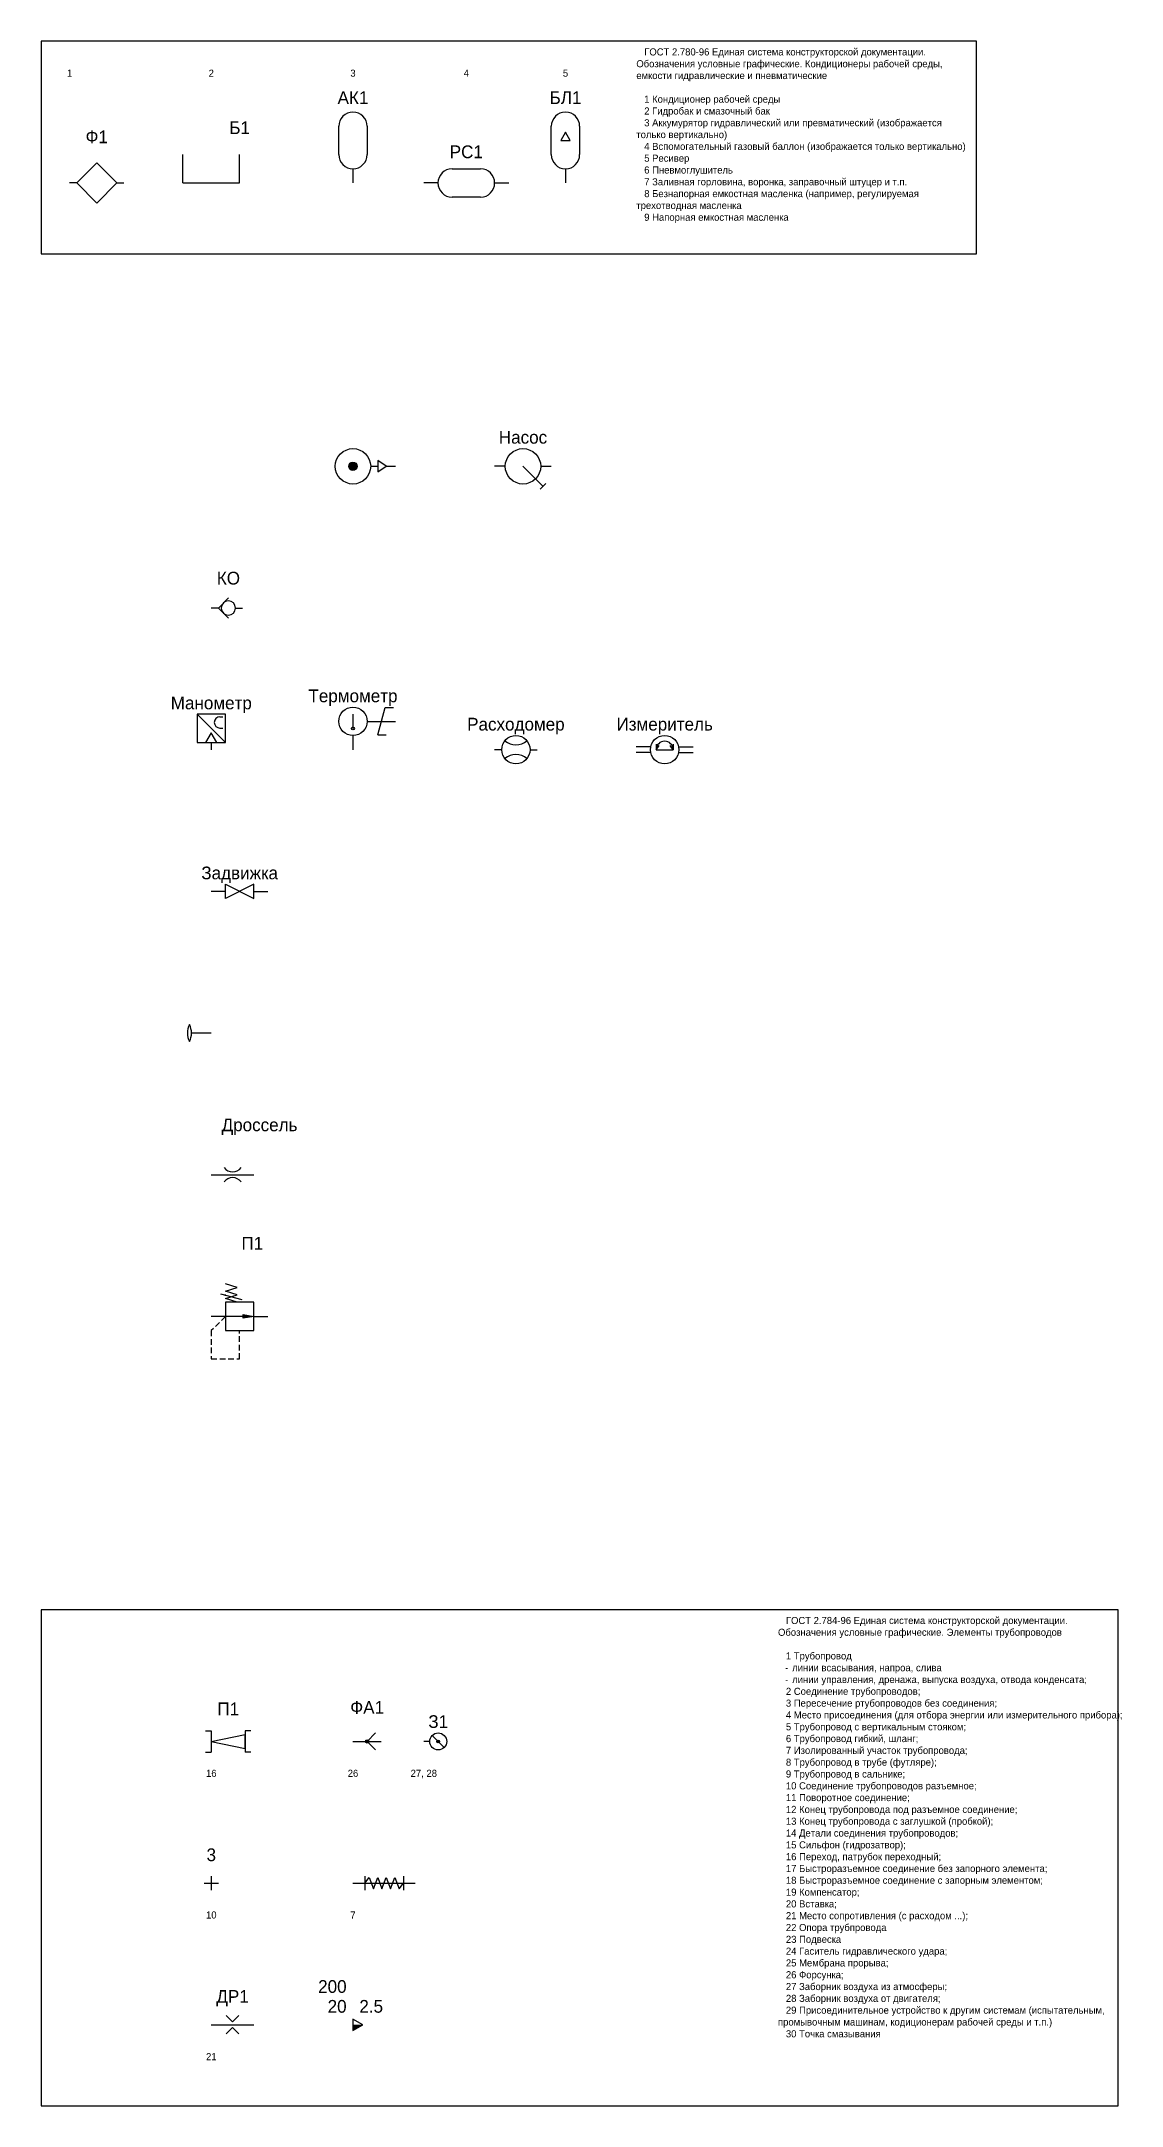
# Model space of a CAD drawing. Header units: millimetres. Extents: x -10 to 371, y -229 to 500.
import ezdxf
from ezdxf.enums import TextEntityAlignment as Align

# ---------------------------------------------------------------- set-up
doc = ezdxf.new("R2010")
doc.units = ezdxf.units.MM
doc.linetypes.add('HIDDEN', pattern=[6, 4, -2])
doc.linetypes.add('K5LT_BASIC', pattern=[0])
doc.layers.get('0').update_dxf_attribs({"color": 3})
doc.layers.add('Подписи', color=4, linetype='Continuous')
doc.styles.add('t', font='es_win.shx', dxfattribs={"bigfont": 'my_b_f.shx'})

# ---------------------------------------------------------------- blocks, each defined once
blk = doc.blocks.new('*U41')
at = {"color": 0, "linetype": 'K5LT_BASIC'}
blk.add_line((0, 0), (15, 0), dxfattribs=at)
for centre, start, end in [((7.5, 4.75), 216.8699, 323.1301), ((7.5, -4.75), 36.8699, 143.1301)]:
    blk.add_arc(centre, 3.75, start, end, dxfattribs=at)
at = {"layer": 'Подписи', "style": 't', "flags": 1}
for tag, p in [('ПРИМЕЧАНИЕ', (17.03, 31.59)), ('НАИМЕНОВАНИЕ', (17.03, 24.59))]:
    blk.add_attdef(tag, text='', height=4.5, dxfattribs=at).set_placement(p, align=Align.MIDDLE_CENTER)
at = {"layer": 'Подписи', "style": 't'}
blk.add_attdef('ОБОЗНАЧЕНИЕ', text='', height=4.5, dxfattribs=at).set_placement((17.03, 17.59), align=Align.MIDDLE_CENTER)
blk = doc.blocks.new('*U22')
at = {"color": 0, "linetype": 'K5LT_BASIC'}
for p, q in [((8.73, 5.2), (11.31, 14.86)), ((11.31, 14.86), (14.31, 14.86)), ((0, 12.49), (0, 7.51)), ((5, 10), (15, 10)), ((0, 5), (0, 0)), ((8.73, 5.2), (11.73, 5.2))]:
    blk.add_line(p, q, dxfattribs=at)
for centre, radius in [((0, 10), 5), ((0, 7.51), 0.498)]:
    blk.add_circle(centre, radius, dxfattribs=at)
at = {"color": 0, "linetype": 'K5LT_BASIC', "style": 't', "flags": 1}
for tag, p in [('ПРИМЕЧАНИЕ', (0, 33)), ('НАИМЕНОВАНИЕ', (0, 26))]:
    blk.add_attdef(tag, text='', height=4.5, dxfattribs=at).set_placement(p, align=Align.MIDDLE_CENTER)
at = {"color": 0, "linetype": 'K5LT_BASIC', "style": 't'}
blk.add_attdef('ОБОЗНАЧЕНИЕ', text='', height=4.5, dxfattribs=at).set_placement((0, 19), align=Align.MIDDLE_CENTER)
blk = doc.blocks.new('*U27')
at = {"color": 0, "linetype": 'K5LT_BASIC'}
for p, q in [((2.5, 0), (0, 0)), ((12.5, 0), (15, 0))]:
    blk.add_line(p, q, dxfattribs=at)
blk.add_circle((7.5, 0), 5, dxfattribs=at)
for centre, start, end in [((7.5, 7.8), 230.12905, 309.87095), ((7.5, -7.8), 50.12905, 129.87095)]:
    blk.add_arc(centre, 6.06, start, end, dxfattribs=at)
at = {"layer": 'Подписи', "color": 0, "style": 't', "flags": 1}
for tag, p in [('ПРИМЕЧАНИЕ', (7.5, 23)), ('НАИМЕНОВАНИЕ', (7.5, 16))]:
    blk.add_attdef(tag, text='', height=4.5, dxfattribs=at).set_placement(p, align=Align.MIDDLE_CENTER)
at = {"layer": 'Подписи', "color": 0, "style": 't'}
blk.add_attdef('ОБОЗНАЧЕНИЕ', text='', height=4.5, dxfattribs=at).set_placement((7.5, 9), align=Align.MIDDLE_CENTER)
blk = doc.blocks.new('*U28')
at = {"color": 0, "linetype": 'K5LT_BASIC'}
for p, q in [((5.1, 1), (0, 1)), ((7.01, 1.99), (7.01, 0)), ((7.01, 0), (8.07, 1.47)), ((12.99, 0), (11.93, 1.47)), ((12.99, 1.99), (12.99, 0)), ((14.9, 1), (20, 1)), ((5.1, -1), (0, -1)), ((7.01, 0), (12.99, 0)), ((14.9, -1), (20, -1))]:
    blk.add_line(p, q, dxfattribs=at)
blk.add_circle((10, 0), 5, dxfattribs=at)
blk.add_arc((10, 0), 2.99, 0, 180, dxfattribs=at)
at = {"layer": 'Подписи', "style": 't', "flags": 1}
for tag, p in [('ПРИМЕЧАНИЕ', (10, 23)), ('НАИМЕНОВАНИЕ', (10, 16))]:
    blk.add_attdef(tag, text='', height=4.5, dxfattribs=at).set_placement(p, align=Align.MIDDLE_CENTER)
at = {"layer": 'Подписи', "style": 't'}
blk.add_attdef('ОБОЗНАЧЕНИЕ', text='', height=4.5, dxfattribs=at).set_placement((10, 9), align=Align.MIDDLE_CENTER)
blk = doc.blocks.new('*U24')
at = {"color": 0, "linetype": 'K5LT_BASIC'}
blk.add_line((0, 0), (-7, 0), dxfattribs=at)
for centre, start, end in [((-1.71, 0), 153.43495, 206.56505), ((-13.71, 0), 333.43495, 26.56505)]:
    blk.add_arc(centre, 6.71, start, end, dxfattribs=at)
blk = doc.blocks.new('*U35')
at = {"color": 0, "linetype": 'ByBlock'}
for p, q in [((2.5, 0), (0, 0)), ((2.5, 0), (9.57, 7.07)), ((9.57, -7.07), (2.5, 0)), ((9.57, 7.07), (16.64, 0)), ((16.64, 0), (9.57, -7.07)), ((16.64, 0), (19.14, 0))]:
    blk.add_line(p, q, dxfattribs=at)
at = {"layer": 'Подписи', "style": 't', "flags": 1}
for tag, p in [('ПРИМЕЧАНИЕ', (9.57, 34.28)), ('НАИМЕНОВАНИЕ', (9.57, 25.28))]:
    blk.add_attdef(tag, text='', height=4.5, dxfattribs=at).set_placement(p, align=Align.MIDDLE_CENTER)
at = {"layer": 'Подписи', "style": 't'}
blk.add_attdef('ОБОЗНАЧЕНИЕ', text='', height=4.5, dxfattribs=at).set_placement((9.57, 16.28), align=Align.MIDDLE_CENTER)
blk = doc.blocks.new('*U32')
at = {"color": 0, "linetype": 'ByBlock'}
for p, q in [((9.09, 10.14), (5, 11.43)), ((5, 8.86), (9.09, 10.14)), ((9.09, 7.57), (5, 8.86)), ((5, 6.29), (9.09, 7.57)), ((9.09, 5), (5, 6.29)), ((15, 0), (20, 0))]:
    blk.add_line(p, q, dxfattribs=at)
at = {"color": 0, "linetype": 'HIDDEN', "ltscale": 0.5}
for p, q in [((5, 0), (0, -5)), ((0, -5), (0, -15)), ((0, -15), (10, -15))]:
    blk.add_line(p, q, dxfattribs=at)
at = {"linetype": 'ByBlock'}
for p, q in [((11.25, -0.62), (11.25, 0.62)), ((11.25, 0.62), (15, 0)), ((15, 0), (11.25, -0.62))]:
    blk.add_line(p, q, dxfattribs=at)
at = {"color": 7, "linetype": 'HIDDEN', "ltscale": 0.5}
blk.add_line((10, -15), (10, -5), dxfattribs=at)
at = {"color": 0, "linetype": 'ByBlock'}
for points in [[(3.27, 7.94), (10.82, 5.92)], [(12.14, 0), (5, 0), (0, 0)]]:
    blk.add_lwpolyline(points, dxfattribs=at)
blk.add_lwpolyline([(15, -5), (15, 5), (5, 5), (5, -5)], close=True, dxfattribs=at)
for points in [[(5.07, 7.12), (3.27, 7.94), (5.24, 7.75)], [(11.25, 0.62), (15, 0), (11.25, -0.62)]]:
    blk.add_solid(points, dxfattribs=at)
at = {"layer": 'Подписи', "style": 't', "flags": 1}
for tag, p in [('ПРИМЕЧАНИЕ', (14.48, 43.76)), ('НАИМЕНОВАНИЕ', (14.48, 34.76))]:
    blk.add_attdef(tag, text='', height=4.5, rotation=360, dxfattribs=at).set_placement(p, align=Align.MIDDLE_CENTER)
at = {"layer": 'Подписи', "style": 't'}
blk.add_attdef('ОБОЗНАЧЕНИЕ', text='', height=4.5, rotation=360, dxfattribs=at).set_placement((14.48, 25.76), align=Align.MIDDLE_CENTER)
blk = doc.blocks.new('*U26')
at = {"color": 0, "linetype": 'K5LT_BASIC'}
for p, q in [((5, 2.5), (-5, 12.5)), ((3.06, 11.62), (4.06, 11.62)), ((3.06, 7.62), (4.06, 7.62)), ((0, 5.96), (-2, 2.5)), ((2, 2.5), (0, 5.96)), ((0, 2.5), (0, 0))]:
    blk.add_line(p, q, dxfattribs=at)
blk.add_lwpolyline([(5, 2.5), (5, 12.5), (-5, 12.5), (-5, 2.5)], close=True, dxfattribs=at)
blk.add_arc((3.06, 9.62), 2, 90, 270, dxfattribs=at)
at = {"layer": 'Подписи', "color": 0, "style": 't', "flags": 1}
for tag, p in [('ПРИМЕЧАНИЕ', (0, 30.5)), ('НАИМЕНОВАНИЕ', (0, 23.5))]:
    blk.add_attdef(tag, text='', height=4.5, dxfattribs=at).set_placement(p, align=Align.MIDDLE_CENTER)
at = {"layer": 'Подписи', "color": 0, "style": 't'}
blk.add_attdef('ОБОЗНАЧЕНИЕ', text='', height=4.5, dxfattribs=at).set_placement((0, 16.5), align=Align.MIDDLE_CENTER)
blk = doc.blocks.new('*U29')
h = blk.add_hatch(color=0)
h.dxf.hatch_style = 1
h.paths.add_polyline_path([(3.46, 0), (0, 0), (0, -2)])
at = {"color": 0, "linetype": 'K5LT_BASIC'}
for p, q in [((0, 2), (0, -2)), ((3.46, 0), (0, 2)), ((0, -2), (3.46, 0))]:
    blk.add_line(p, q, dxfattribs=at)
at = {"layer": 'Подписи', "style": 't'}
for tag, p in [('XN', (-2.25, 20.5)), ('TN', (-2.25, 13.5)), ('DN', (-2.25, 6.5)), ('LIQUID_GAS', (-2.25, -6.5))]:
    blk.add_attdef(tag, text='', height=4.5, dxfattribs=at).set_placement(p, align=Align.MIDDLE_RIGHT)
for tag, p in [('WN', (2.25, 20.5)), ('GN', (2.25, 13.5)), ('PN', (2.25, 6.5)), ('LIQUID_LIQ', (2.25, -6.5))]:
    blk.add_attdef(tag, text='', height=4.5, dxfattribs=at).set_placement(p, align=Align.MIDDLE_LEFT)
blk = doc.blocks.new('*U23')
at = {"color": 0, "linetype": 'K5LT_BASIC'}
for p, q in [((2.5, 0), (0, 0)), ((2.5, 0), (6.04, 3.54)), ((8.54, 0), (11.04, 0)), ((6.04, -3.54), (2.5, 0))]:
    blk.add_line(p, q, dxfattribs=at)
for start, end in [(90, 270), (270, 90)]:
    blk.add_arc((6.04, 0), 2.5, start, end, dxfattribs=at)
at = {"layer": 'Подписи', "color": 0, "style": 't', "flags": 1}
for tag, p in [('ПРИМЕЧАНИЕ', (6.04, 24.54)), ('НАИМЕНОВАНИЕ', (6.04, 17.54))]:
    blk.add_attdef(tag, text='', height=4.5, dxfattribs=at).set_placement(p, align=Align.MIDDLE_CENTER)
at = {"layer": 'Подписи', "color": 0, "style": 't'}
blk.add_attdef('ОБОЗНАЧЕНИЕ', text='', height=4.5, dxfattribs=at).set_placement((6.04, 10.54), align=Align.MIDDLE_CENTER)
blk = doc.blocks.new('*U31')
at = {"linetype": 'K5LT_BASIC'}
h = blk.add_hatch(color=0, dxfattribs=at)
h.dxf.hatch_style = 1
h.paths.add_polyline_path([(1.5, 0, 1), (-1.5, 0, 1)])
at = {"color": 0, "linetype": 'K5LT_BASIC'}
for p, q in [((6.25, 0), (8.75, 0)), ((11.75, 0), (8.75, 2)), ((8.75, 2), (8.75, 0)), ((8.75, 0), (8.75, -2)), ((8.75, -2), (11.75, 0)), ((11.75, 0), (15, 0))]:
    blk.add_line(p, q, dxfattribs=at)
for radius in [6.25, 1.5]:
    blk.add_circle((0, 0), radius, dxfattribs=at)
blk = doc.blocks.new('*U39')
h = blk.add_hatch(color=0)
h.dxf.hatch_style = 1
h.paths.add_polyline_path([(0.5, 0, 1), (-0.5, 0, 1)])
at = {"color": 0, "linetype": 'ByBlock'}
for p, q in [((-3, 0), (-5.08, 0)), ((-2.12, 2.12), (2.12, -2.12))]:
    blk.add_line(p, q, dxfattribs=at)
blk.add_circle((0, 0), 3, dxfattribs=at)
at = {"color": 0, "linetype": 'K5LT_BASIC'}
blk.add_circle((0, 0), 0.5, dxfattribs=at)
at = {"layer": 'Подписи', "style": 't', "flags": 1}
for tag, p in [('ПРИМЕЧАНИЕ', (0, 30)), ('НАИМЕНОВАНИЕ', (0, 21))]:
    blk.add_attdef(tag, text='', height=4.5, dxfattribs=at).set_placement(p, align=Align.MIDDLE_CENTER)
at = {"layer": 'Подписи', "style": 't'}
blk.add_attdef('ОБОЗНАЧЕНИЕ', text='', height=4.5, dxfattribs=at).set_placement((0, 7), align=Align.MIDDLE_CENTER)
blk = doc.blocks.new('*U25')
at = {"color": 0, "linetype": 'K5LT_BASIC'}
for p, q in [((5, 0), (0, 0)), ((5, 0), (5, 2.5)), ((5, 2.5), (15, -2.5)), ((15, 2.5), (5, -2.5)), ((5, -2.5), (5, 0)), ((15, -2.5), (15, 2.5)), ((15, 0), (20, 0))]:
    blk.add_line(p, q, dxfattribs=at)
at = {"layer": 'Подписи', "color": 0, "style": 't', "flags": 1}
for tag, p in [('ПРИМЕЧАНИЕ', (10, 20.5)), ('НАИМЕНОВАНИЕ', (10, 13.5))]:
    blk.add_attdef(tag, text='', height=4.5, dxfattribs=at).set_placement(p, align=Align.MIDDLE_CENTER)
at = {"layer": 'Подписи', "color": 0, "style": 't'}
blk.add_attdef('ОБОЗНАЧЕНИЕ', text='', height=4.5, dxfattribs=at).set_placement((10, 6.5), align=Align.MIDDLE_CENTER)
blk = doc.blocks.new('*U30')
at = {"linetype": 'ByBlock'}
for p, q in [((3.75, 0), (0, 0)), ((16.25, 0), (20, 0))]:
    blk.add_line(p, q, dxfattribs=at)
at = {"color": 0, "linetype": 'ByBlock', "lineweight": -2}
for p, q in [((10, 0), (17.09, -7.09)), ((18.09, -6.09), (16.09, -8.09))]:
    blk.add_line(p, q, dxfattribs=at)
at = {"linetype": 'ByBlock'}
blk.add_circle((10, 0), 6.25, dxfattribs=at)
at = {"layer": 'Подписи', "color": 0, "style": 't', "flags": 1}
for tag, p in [('ПРИМЕЧАНИЕ', (10, 24.25)), ('НАИМЕНОВАНИЕ', (10, 17.25))]:
    blk.add_attdef(tag, text='', height=4.5, dxfattribs=at).set_placement(p, align=Align.MIDDLE_CENTER)
at = {"layer": 'Подписи', "color": 0, "style": 't'}
blk.add_attdef('ОБОЗНАЧЕНИЕ', text='', height=4.5, dxfattribs=at).set_placement((10, 10.25), align=Align.MIDDLE_CENTER)
blk = doc.blocks.new('*U33')
at = {"color": 0, "linetype": 'ByBlock'}
for p, q in [((-2, 3.75), (0, 3.75)), ((0, 3.75), (0, -3.75)), ((0, 0), (12, 2.5)), ((0, 0), (12, -2.5)), ((14, 3.75), (12, 3.75)), ((12, 3.75), (12, -3.75)), ((12, -2.5), (12, 2.5)), ((-2, -3.75), (0, -3.75)), ((14, -3.75), (12, -3.75))]:
    blk.add_line(p, q, dxfattribs=at)
at = {"layer": 'Подписи', "style": 't', "flags": 1}
for tag, p in [('ПРИМЕЧАНИЕ', (6, 29.5)), ('НАИМЕНОВАНИЕ', (6, 20.5))]:
    blk.add_attdef(tag, text='', height=4.5, dxfattribs=at).set_placement(p, align=Align.MIDDLE_CENTER)
at = {"layer": 'Подписи', "style": 't'}
blk.add_attdef('ОБОЗНАЧЕНИЕ', text='', height=4.5, dxfattribs=at).set_placement((6, 11.5), align=Align.MIDDLE_CENTER)
blk = doc.blocks.new('Гибробак')
at = {"color": 0}
for p, q in [((-10, 0), (-10, 10)), ((10, 0), (10, 10))]:
    blk.add_line(p, q, dxfattribs=at)
at = {"color": 0, "linetype": 'K5LT_BASIC'}
blk.add_line((-10, 0), (10, 0), dxfattribs=at)
at = {"layer": 'Подписи', "style": 't', "flags": 1}
for tag, p in [('ПРИМЕЧАНИЕ', (10, 37.5)), ('НАИМЕНОВАНИЕ', (10, 28.5))]:
    blk.add_attdef(tag, text='', height=4.5, dxfattribs=at).set_placement(p, align=Align.MIDDLE_CENTER)
at = {"layer": 'Подписи', "style": 't'}
blk.add_attdef('ОБОЗНАЧЕНИЕ', text='', height=4.5, dxfattribs=at).set_placement((10, 19.5), align=Align.MIDDLE_CENTER)
blk = doc.blocks.new('*U36')
at = {"color": 0, "linetype": 'K5LT_BASIC'}
for p, q in [((-5, 10), (-5, 20)), ((5, 20), (5, 10)), ((0, 5), (0, 0))]:
    blk.add_line(p, q, dxfattribs=at)
for centre, start, end in [((0, 20), 0, 180), ((0, 10), 180, 360)]:
    blk.add_arc(centre, 5, start, end, dxfattribs=at)
at = {"layer": 'Подписи', "style": 't', "flags": 1}
for tag, p in [('ПРИМЕЧАНИЕ', (0, 48.11)), ('НАИМЕНОВАНИЕ', (0, 39.11))]:
    blk.add_attdef(tag, text='', height=4.5, dxfattribs=at).set_placement(p, align=Align.MIDDLE_CENTER)
at = {"layer": 'Подписи', "style": 't'}
blk.add_attdef('ОБОЗНАЧЕНИЕ', text='', height=4.5, dxfattribs=at).set_placement((0, 30.11), align=Align.MIDDLE_CENTER)
blk = doc.blocks.new('*U37')
at = {"color": 0, "linetype": 'K5LT_BASIC'}
for p, q in [((5, 0), (0, 0)), ((10, 5), (20, 5)), ((25, 0), (30, 0)), ((20, -5), (10, -5))]:
    blk.add_line(p, q, dxfattribs=at)
for centre, start, end in [((10, 0), 90, 270), ((20, 0), 270, 450)]:
    blk.add_arc(centre, 5, start, end, dxfattribs=at)
at = {"layer": 'Подписи', "style": 't', "flags": 1}
for tag, p in [('ПРИМЕЧАНИЕ', (15, 29)), ('НАИМЕНОВАНИЕ', (15, 20))]:
    blk.add_attdef(tag, text='', height=4.5, dxfattribs=at).set_placement(p, align=Align.MIDDLE_CENTER)
at = {"layer": 'Подписи', "style": 't'}
blk.add_attdef('ОБОЗНАЧЕНИЕ', text='', height=4.5, dxfattribs=at).set_placement((15, 11), align=Align.MIDDLE_CENTER)
blk = doc.blocks.new('Баллон')
at = {"color": 0, "linetype": 'K5LT_BASIC'}
for p, q in [((-5, 10), (-5, 20)), ((0, 17.89), (-1.67, 15)), ((-1.67, 15), (1.67, 15)), ((1.67, 15), (0, 17.89)), ((5, 20), (5, 10)), ((0, 5), (0, 0))]:
    blk.add_line(p, q, dxfattribs=at)
for centre, start, end in [((0, 20), 0, 180), ((0, 10), 180, 0)]:
    blk.add_arc(centre, 5, start, end, dxfattribs=at)
at = {"layer": 'Подписи', "style": 't', "flags": 1}
for tag, p in [('ПРИМЕЧАНИЕ', (0, 48.11)), ('НАИМЕНОВАНИЕ', (0, 39.11))]:
    blk.add_attdef(tag, text='', height=4.5, dxfattribs=at).set_placement(p, align=Align.MIDDLE_CENTER)
at = {"layer": 'Подписи', "style": 't'}
blk.add_attdef('ОБОЗНАЧЕНИЕ', text='', height=4.5, dxfattribs=at).set_placement((0, 30.11), align=Align.MIDDLE_CENTER)
blk = doc.blocks.new('Форсунка')
at = {"linetype": 'ByBlock'}
h = blk.add_hatch(color=0, dxfattribs=at)
h.dxf.hatch_style = 1
h.paths.add_polyline_path([(5.42, 0.42), (5, 0), (5.6, 0, 0.198912)])
h.paths.add_polyline_path([(5.42, 0.42, 0.668179), (4.4, 0), (5, 0)])
h.paths.add_polyline_path([(5, 0), (4.4, 0, 0.668179), (5.42, -0.42)])
h.paths.add_polyline_path([(5.6, 0), (5, 0), (5.42, -0.42, 0.198912)])
at = {"color": 0, "linetype": 'ByBlock'}
for p, q in [((0, 0), (5, 0)), ((5, 0), (8, 3)), ((5, 0), (10, 0)), ((5, 0), (8, -3))]:
    blk.add_line(p, q, dxfattribs=at)
blk.add_circle((5, 0), 0.6, dxfattribs=at)
at = {"layer": 'Подписи', "style": 't', "flags": 1}
for tag, p in [('ПРИМЕЧАНИЕ', (5, 30)), ('НАИМЕНОВАНИЕ', (5, 21))]:
    blk.add_attdef(tag, text='', height=4.5, dxfattribs=at).set_placement(p, align=Align.MIDDLE_CENTER)
at = {"layer": 'Подписи', "style": 't'}
blk.add_attdef('ОБОЗНАЧЕНИЕ', text='', height=4.5, dxfattribs=at).set_placement((5, 12), align=Align.MIDDLE_CENTER)
blk = doc.blocks.new('*U43')
at = {"color": 0, "linetype": 'ByBlock'}
for p, q in [((0, 0), (15, 0)), ((7.5, 1), (5.28, 3.22)), ((7.5, 1), (9.72, 3.22)), ((7.5, -1), (5.28, -3.22)), ((7.5, -1), (9.72, -3.22))]:
    blk.add_line(p, q, dxfattribs=at)
at = {"layer": 'Подписи', "style": 't', "flags": 1}
for tag, p in [('ПРИМЕЧАНИЕ', (7.5, 28)), ('НАИМЕНОВАНИЕ', (7.5, 19))]:
    blk.add_attdef(tag, text='', height=4.5, dxfattribs=at).set_placement(p, align=Align.MIDDLE_CENTER)
at = {"layer": 'Подписи', "style": 't'}
blk.add_attdef('ОБОЗНАЧЕНИЕ', text='', height=4.5, dxfattribs=at).set_placement((7.5, 10), align=Align.MIDDLE_CENTER)
blk = doc.blocks.new('*U62')
at = {"color": 0}
for p, q in [((-2.5, 0), (2.5, 0)), ((0, 2.5), (0, -2.5))]:
    blk.add_line(p, q, dxfattribs=at)
at = {"layer": 'Подписи', "style": 't', "flags": 1}
for tag, p in [('ПРИМЕЧАНИЕ', (0, 28)), ('НАИМЕНОВАНИЕ', (0, 19))]:
    blk.add_attdef(tag, text='', height=4.5, dxfattribs=at).set_placement(p, align=Align.MIDDLE_CENTER)
at = {"layer": 'Подписи', "style": 't'}
blk.add_attdef('ОБОЗНАЧЕНИЕ', text='', height=4.5, dxfattribs=at).set_placement((0, 10), align=Align.MIDDLE_CENTER)

msp = doc.modelspace()

# ---------------------------------------------------------------- linework, layer by layer
for p, q in [((100, -149.99), (122, -149.99)), ((104.16, -147.49), (104.16, -152.49)), ((104.16, -149.99), (105.68, -147.99)), ((105.68, -147.99), (107.2, -151.99)), ((107.2, -151.99), (108.72, -147.99)), ((108.72, -147.99), (110.24, -151.99)), ((110.24, -151.99), (111.76, -147.99)), ((111.76, -147.99), (113.28, -151.99)), ((113.28, -151.99), (114.8, -147.99)), ((114.8, -147.99), (116.32, -151.99)), ((116.32, -151.99), (117.84, -149.99)), ((117.84, -147.49), (117.84, -152.49))]:
    msp.add_line(p, q)
for points in [[(-10, 425), (320, 425), (320, 500), (-10, 500)], [(-10, -228.56), (370, -228.56), (370, -53.56), (-10, -53.56)]]:
    msp.add_lwpolyline(points, close=True)

# ---------------------------------------------------------------- block references
for name, p, values in [('*U36', (100, 450), {'ОБОЗНАЧЕНИЕ': 'АК1'}), ('Баллон', (175, 450), {'ОБОЗНАЧЕНИЕ': 'БЛ1'}), ('*U35', (0, 450), {'ОБОЗНАЧЕНИЕ': 'Ф1'}), ('Гибробак', (50, 450), {'ОБОЗНАЧЕНИЕ': 'Б1'}), ('*U37', (125, 450), {'ОБОЗНАЧЕНИЕ': 'РС1'}), ('*U30', (150, 350), {'ОБОЗНАЧЕНИЕ': 'Насос'}), ('*U23', (50, 300), {'ОБОЗНАЧЕНИЕ': 'КО'}), ('*U22', (100, 250), {'ОБОЗНАЧЕНИЕ': 'Термометр'}), ('*U26', (50, 250), {'ОБОЗНАЧЕНИЕ': 'Манометр'}), ('*U27', (150, 250), {'ОБОЗНАЧЕНИЕ': 'Расходомер'}), ('*U28', (200, 250), {'ОБОЗНАЧЕНИЕ': 'Измеритель'}), ('*U41', (50, 100), {'ОБОЗНАЧЕНИЕ': 'Дроссель'}), ('*U32', (50, 50.01), {'ОБОЗНАЧЕНИЕ': 'П1'}), ('*U33', (50, -100), {'ОБОЗНАЧЕНИЕ': 'П1'}), ('Форсунка', (100, -100), {'ОБОЗНАЧЕНИЕ': 'ФА1'}), ('*U39', (130.08, -100), {'ОБОЗНАЧЕНИЕ': 'З1'}), ('*U62', (50, -150), {'ОБОЗНАЧЕНИЕ': '3'}), ('*U43', (50, -199.99), {'ОБОЗНАЧЕНИЕ': 'ДР1'}), ('*U29', (100, -199.99), {'DN': '20', 'PN': '2.5', 'TN': '200'})]:
    msp.add_blockref(name, p).add_auto_attribs(values)
for name, p in [('*U31', (100, 350)), ('*U24', (50, 150))]:
    msp.add_blockref(name, p)
at = {"linetype": 'HIDDEN'}
msp.add_blockref('*U25', (50, 200), dxfattribs=at).add_auto_attribs({'ОБОЗНАЧЕНИЕ': 'Задвижка'})

# ---------------------------------------------------------------- texts
at = {"char_height": 2.5, "style": 't'}
for s, width, insert, attachment_point in [('   ГОСТ 2.780-96 Единая система конструкторской документации. Обозначения условные графические. Кондиционеры рабочей среды, емкости гидравлические и пневматические\\P\\P   1 Кондиционер рабочей среды\\P   2 Гидробак и смазочный бак\\P   3 Аккумурятор гидравлический или превматический (изображается только вертикально)\\P   4 Вспомогательный газовый баллон (изображается только вертикально)\\P   5 Ресивер\\P   6 Пневмоглушитель\\P   7 Заливная горловина, воронка, заправочный штуцер и т.п.\\P   8 Безнапорная емкостная масленка (например, регулируемая трехотводная масленка\\P   9 Напорная емкостная масленка', 117.5, (200, 497.5), 1), ('1', 36.075, (0, 490), 2), ('2', 36.075, (50, 490), 2), ('3', 61.0395, (100, 490), 2), ('4', 61.0395, (140, 490), 2), ('5', 61.0395, (175, 490), 2), ('   ГОСТ 2.784-96 Единая система конструкторской документации. Обозначения условные графические. Элементы трубопроводов\\P\\P   1 Трубопровод\\P\\pi2.5,t5;-^Iлинии всасывания, напроа, слива\\P-^Iлинии управления, дренажа, выпуска воздуха, отвода конденсата;\\P\\pi0,tz;   2 Соединение трубопроводов;\\P   3 Пересечение ртубопроводов без соединения;\\P   4 Место присоединения (для отбора энергии или измерительного прибора);\\P   5 Трубопровод с вертикальным стояком;\\P   6 Трубопровод гибкий, шланг;\\P   7 Изолированный участок трубопровода;\\P   8 Трубопровод в трубе (футляре);\\P   9 Трубопровод в сальнике;\\P   10 Соединение трубопроводов разъемное;\\P   11 Поворотное соединение;\\P   12 Конец трубопровода под разъемное соединение;\\P   13 Конец трубопровода с заглушкой (пробкой);\\P   14 Детали соединения трубопроводов;\\P   15 Сильфон (гидрозатвор);\\P   16 Переход, патрубок переходный;\\P   17 Быстроразъемное соединение без запорного элемента;\\P   18 Быстроразъемное соединение с запорным элементом;\\P   19 Компенсатор;\\P   20 Вставка;\\P   21 Место сопротивления (с расходом ...);\\P   22 Опора трубпровода\\P   23 Подвеска\\P   24 Гаситель гидравлического удара;\\P   25 Мембрана прорыва;\\P   26 Форсунка;\\P   27 Заборник воздуха из атмосферы;\\P   28 Заборник воздуха от двигателя;\\P   29 Присоединительное устройство к другим системам (испытательным, промывочным машинам, кодиционерам рабочей среды и т.п.)\\P   30 Точка смазывания', 117.5, (250, -56.06), 1), ('16', 36.075, (50, -110), 2), ('26', 36.075, (100, -110), 2), ('27, 28', 36.075, (125, -110), 2), ('10', 36.075, (50, -159.99), 2), ('7', 36.075, (100, -159.99), 2), ('21', 36.075, (50, -209.99), 2)]:
    msp.add_mtext_dynamic_manual_height_columns(s, width=width, gutter_width=12.5, heights=[0], dxfattribs=dict(at, insert=insert, attachment_point=attachment_point))

doc.saveas('drawing.dxf')
